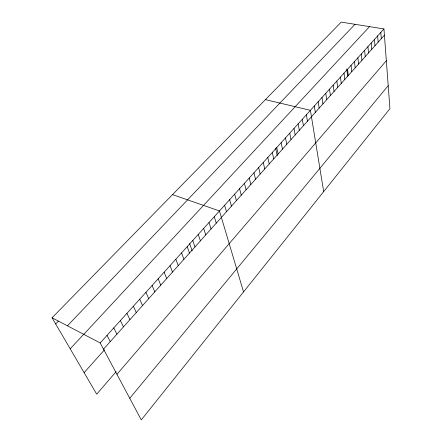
<?xml version="1.0" encoding="UTF-8"?>
<svg xmlns="http://www.w3.org/2000/svg" width="442" height="442" viewBox="0 0 442 442"><rect width="100%" height="100%" fill="white"/><g stroke="black" fill="none" stroke-linecap="round" stroke-linejoin="round"><path stroke-width="0.66" d="M129.749 398.292L388.203 85.671M116.942 374.313L386.33 60.714M116.097 371.683L96.704 394.181L52.073 317.781L341.252 22.1L383.949 28.94L389.927 108.671L141.296 419.9L100.185 342.948L52.073 317.781M84.118 372.645L104.461 349.865M103.511 349.18L384.418 35.178M100.185 342.948L383.949 28.94M70.206 348.821L83.875 334.102M83.77 334.362L369.534 26.631M67.422 325.815L355.025 24.304M55.67 323.942L58.383 321.141M265.427 99.632L310.406 110.323L323.677 191.601M172.529 194.618L219.47 210.945L243.542 291.908M107.025 335.373L110.268 341.633M113.76 327.92L116.915 334.202M120.395 320.583L123.462 326.881M126.926 313.35L129.915 319.665M133.362 306.234L136.269 312.566M139.7 299.217L142.534 305.566M145.948 292.306L148.7 298.67M152.098 285.493L154.783 291.875M158.164 278.786L160.772 285.173M164.142 272.173L166.678 278.57M170.032 265.653L172.502 272.062M175.839 259.227L178.242 265.648M181.563 252.896L183.9 259.321M187.204 246.647L189.48 253.084M189.596 243.542L192.143 250.841M192.773 240.492L194.983 246.934M198.259 234.42L200.408 240.868M203.674 228.431L205.762 234.884M209.011 222.519L211.044 228.978M214.276 216.696L216.254 223.155M224.597 205.276L226.464 211.74M229.652 199.679L231.47 206.149M234.641 194.154L236.409 200.629M239.57 188.706L241.282 195.176M244.426 183.325L246.095 189.8M249.227 178.021L250.846 184.491M253.962 172.778L255.531 179.248M258.636 167.606L260.161 174.076M263.255 162.496L264.73 168.966M267.808 157.457L269.244 163.921M272.311 152.473L273.703 158.938M275.686 148.33L277.228 155.65M276.753 147.556L278.106 154.015M281.145 142.7L282.455 149.158M285.477 137.904L286.748 144.357M289.759 133.169L290.991 139.611M293.991 128.489L295.184 134.926M298.168 123.865L299.322 130.302M302.295 119.296L303.416 125.727M306.372 114.782L307.455 121.207M314.312 105.997L315.328 112.412M318.174 101.721L319.157 108.13M321.991 97.494L322.942 103.898M325.771 93.317L326.688 99.71M329.5 89.19L330.389 95.571M333.191 85.107L334.047 91.483M336.843 81.068L337.666 87.433M340.451 77.074L341.246 83.433M344.02 73.123L344.788 79.477M346.771 69.029L347.677 76.737M347.55 69.217L348.29 75.565M351.042 65.355L351.755 71.692M354.49 61.537L355.18 67.864M357.909 57.758L358.567 64.073M361.285 54.018L361.921 60.327M364.628 50.322L365.236 56.62M367.932 46.659L368.517 52.952M371.203 43.04L371.766 49.322M374.44 39.46L374.976 45.73M377.645 35.918L378.159 42.178M380.816 32.41L381.302 38.658"/></g></svg>
